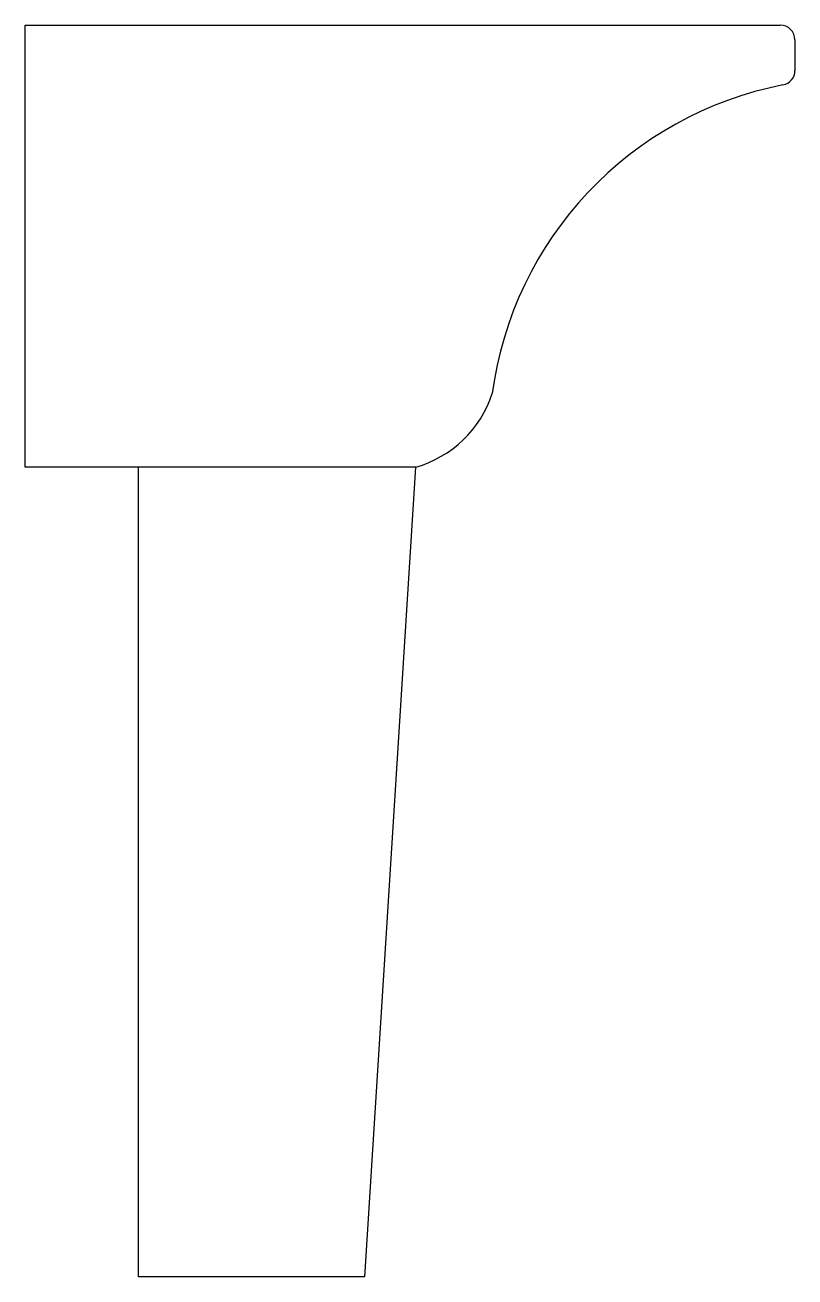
# Model space of a CAD drawing. Header units: millimetres. Extents: x 3.768 to 4.288, y -16.034 to -15.189.
import ezdxf

# ---------------------------------------------------------------- set-up
doc = ezdxf.new("R2010")
doc.units = ezdxf.units.MM
doc.header["$LTSCALE"] = 10

msp = doc.modelspace()

# ---------------------------------------------------------------- linework, layer by layer
for p, q in [((3.76823, -15.48787), (3.76823, -15.18946)), ((3.76823, -15.18946), (4.27805, -15.18946)), ((4.28805, -15.19946), (4.28805, -15.22007)), ((4.03204, -15.48787), (3.76823, -15.48787)), ((3.84455, -15.48787), (3.84455, -16.03446)), ((3.99775, -16.03446), (4.03204, -15.48787)), ((3.99775, -16.03446), (3.84455, -16.03446))]:
    msp.add_line(p, q)
for centre, radius, start, end in [((4.27805, -15.19946), 0.01, 0, 90), ((4.27805, -15.22007), 0.01, 281.02646, 0), ((4.32691, -15.47077), 0.24542, 101.02646, 172.38695), ((4.01084, -15.41417), 0.07669, 286.04588, 341.68984)]:
    msp.add_arc(centre, radius, start, end)

doc.saveas('drawing.dxf')
